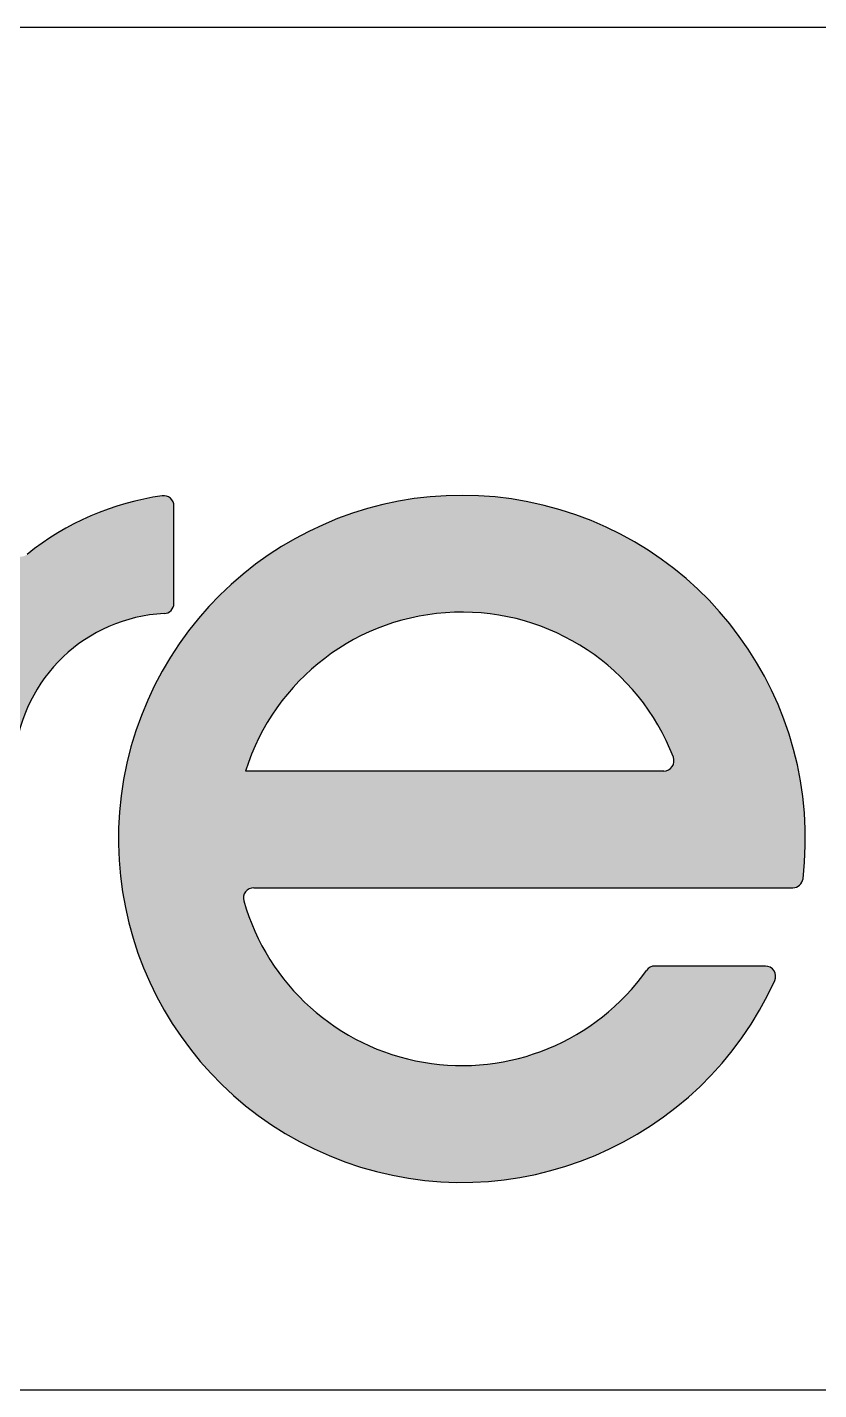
# Model space of a CAD drawing. Header units: millimetres. Extents: x 0.3 to 35.7, y 0.3 to 23.
# Drawn here: x 26.915 to 27.453, y 4.404 to 5.33 of the extents above; entities that cross this region are included whole.
import ezdxf

# ---------------------------------------------------------------- set-up
doc = ezdxf.new("R2010")
doc.units = ezdxf.units.MM
doc.header["$LTSCALE"] = 0.0833333333
doc.layers.add('AM_VIS', color=179, linetype='Continuous', lineweight=35)
doc.layers.add('FORMAT', color=7, linetype='Continuous')
doc.layers.add('SLD-0', color=179, linetype='Continuous')

# ---------------------------------------------------------------- blocks, each defined once
blk = doc.blocks.new('Block2')
at = {"linetype": 'Continuous', "true_color": 0x191924}
h = blk.add_hatch(color=250, dxfattribs=at)
edge = h.paths.add_edge_path(flags=0)
edge.add_arc((0.2815030691649884, 0.140832915991028), 0.0025000000000006, 272.7543407976838, 359.9999999999939)
edge.add_line((0.2840030691649888, 0.1408329159910277), (0.2840030691649888, 0.1644692113733969))
edge.add_arc((0.281503069164988, 0.1644692113733963), 0.0025000000000006, 1.33583e-11, 98.0998803388344)
edge.add_arc((0.2906414402751182, 0.1002587078785154), 0.0673575252812859, 98.09988033882729, 128.8459191946612)
edge.add_arc((0.2468248301873843, 0.1546662305095357), 0.0024999999999999, 180, 308.8459191946545, ccw=False)
edge.add_line((0.2443248301873845, 0.1546662305095357), (0.2443248301873844, 0.1631216787917403))
edge.add_line((0.2443248301873844, 0.1631216787917403), (0.218737895121362, 0.1631216787917403))
edge.add_arc((0.2187378951213622, 0.1606216787917398), 0.0025000000000005, 90.00000000000635, 180.0000000000142)
edge.add_line((0.2162378951213618, 0.1606216787917392), (0.2162378951213618, 0.0047756707828502))
edge.add_arc((0.218737895121362, 0.0047756707828502), 0.0025000000000002, 180, 270.0000000000008)
edge.add_line((0.218737895121362, 0.0022756707828501), (0.2429045617880285, 0.0022756707828501))
edge.add_arc((0.2429045617880285, 0.0047756707828502), 0.0025000000000002, 270.0000000000008, 360.0000000000008)
edge.add_line((0.2454045617880287, 0.0047756707828502), (0.2454045617880287, 0.1038463735890318))
edge.add_arc((0.2834605721431637, 0.1001443237287176), 0.0382356521759262, 92.75434079769661, 174.4438074686495, ccw=False)
at = {"layer": 'AM_VIS'}
h = blk.add_hatch(color=256, dxfattribs=at)
edge = h.paths.add_edge_path(flags=0)
edge.add_arc((0.434239533572355, 0.074282291227143), 0.0025, 270.0000000000008, 353.3385492886123)
edge.add_arc((0.3539126143566205, 0.0836637491114011), 0.0833728984439489, 353.3385492886082, 695.6324183235639)
edge.add_arc((0.4275811327835787, 0.0502964732935852), 0.0025000000000001, 335.6324183235624, 450.0000000000008)
edge.add_line((0.4275811327835787, 0.0527964732935854), (0.4007893298731393, 0.0527964732935854))
edge.add_arc((0.4007893298731399, 0.0502964732935852), 0.0025000000000003, 90.00000000001398, 144.5563902822292)
edge.add_arc((0.3539126143566205, 0.0836637491114011), 0.0550395651106164, 195.8861210753264, 324.55639028221384, ccw=False)
edge.add_arc((0.3033796590587561, 0.0692822912271423), 0.0025000000000005, 90.00000000001188, 195.8861210753343, ccw=False)
edge.add_line((0.3033796590587555, 0.0717822912271428), (0.434239533572355, 0.0717822912271428))
edge = h.paths.add_edge_path(flags=0)
edge.add_arc((0.3539126143566205, 0.0836637491114011), 0.0550395651106168, 21.144190536697693, 162.6078540808882, ccw=False)
edge.add_arc((0.4029149849010691, 0.1026156245604763), 0.0024999999999999, -90.00000000001478, 21.144190536695817, ccw=False)
edge.add_line((0.4029149849010685, 0.1001156245604761), (0.3013893859545695, 0.1001156245604761))
at = {"layer": 'SLD-0'}
for p, q in [((0.2840030692, 0.140832916), (0.2840030692, 0.1644692114)), ((0.4029149849, 0.1001156246), (0.301389386, 0.1001156246)), ((0.3033796591, 0.0717822912), (0.4342395336, 0.0717822912)), ((0.4275811328, 0.0527964733), (0.4007893299, 0.0527964733))]:
    blk.add_line(p, q, dxfattribs=at)
for centre, radius, start, end in [((0.2906414403, 0.1002587079), 0.067357525281286, 98.0998803388, 128.8459191947), ((0.3539126144, 0.0836637491), 0.083372898443949, 353.3385492886, 335.6324183236), ((0.2815030692, 0.1644692114), 0.0025000000000008, 0, 98.0998803388), ((0.2815030692, 0.140832916), 0.0025000000000006, 272.7543407977, 360), ((0.2834605721, 0.1001443237), 0.0382356521759264, 92.7543407977, 174.4438074687), ((0.3539126144, 0.0836637491), 0.0550395651106174, 21.1441905367, 162.6078540809), ((0.4029149849, 0.1026156246), 0.0025000000000002, 270, 21.1441905367), ((0.4342395336, 0.0742822912), 0.0025000000000002, 270, 353.3385492886), ((0.3033796591, 0.0692822912), 0.0025000000000005, 90, 195.8861210753), ((0.3539126144, 0.0836637491), 0.0550395651106166, 195.8861210753, 324.5563902822), ((0.4007893299, 0.0502964733), 0.0025000000000005, 90, 144.5563902822), ((0.4275811328, 0.0502964733), 0.0025000000000002, 335.6324183236, 90)]:
    blk.add_arc(centre, radius, start, end, dxfattribs=at)
blk = doc.blocks.new('Creare PDM Title Block')
at = {"layer": 'FORMAT'}
for p, q in [((25.4, 5.3299978109), (45.5071109674, 5.3299978109)), ((36.5125, 4.4039561442), (45.5083333333, 4.4039561442))]:
    blk.add_line(p, q, dxfattribs=at)

msp = doc.modelspace()

# ---------------------------------------------------------------- block references
at = {"color": 7, "linetype": 'Continuous'}
msp.add_blockref('Creare PDM Title Block', (-10.5819741205, -1.969e-06), dxfattribs=at)
at = {"color": 7, "linetype": 'Continuous', "xscale": 2.8, "yscale": 2.8, "zscale": 2.8}
msp.add_blockref('Block2', (26.2193162957, 4.5441198861), dxfattribs=at)

doc.saveas('drawing.dxf')
